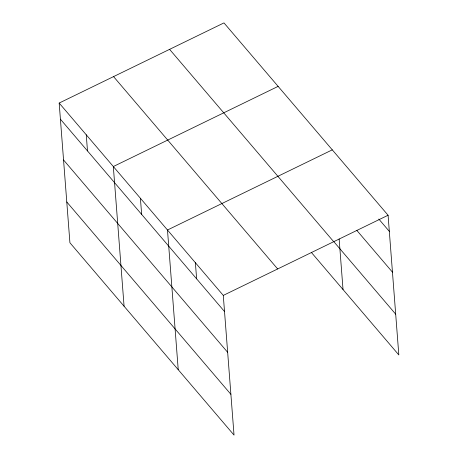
<?xml version="1.0" encoding="UTF-8"?>
<svg xmlns="http://www.w3.org/2000/svg" width="458" height="458" viewBox="0 0 458 458"><rect width="100%" height="100%" fill="white"/><g stroke="black" fill="none" stroke-linecap="round" stroke-linejoin="round"><path stroke-width="0.69" d="M59.174 103.056L223.281 295.41L234.032 435.1L69.919 242.751L59.174 103.056L223.968 22.9L388.081 215.249L398.826 354.944L311.36 252.427M278.126 86.373L113.326 166.535L124.078 306.225M332.279 149.852L167.485 230.008L178.236 369.703M223.281 295.41L388.081 215.249M378.8 219.056L389.323 231.382M356.782 230.345L392.46 272.161M333.47 241.24L395.689 314.165M169.586 49.349L333.699 241.704M113.555 76.606L277.668 268.955M60.416 119.194L224.523 311.543M63.553 159.968L227.66 352.317M66.782 201.978L230.895 394.327M339.138 238.967L343.031 289.542M195.383 262.709L196.625 278.842M140.406 198.274L141.648 214.407M86.253 134.795L87.489 150.928"/></g></svg>
